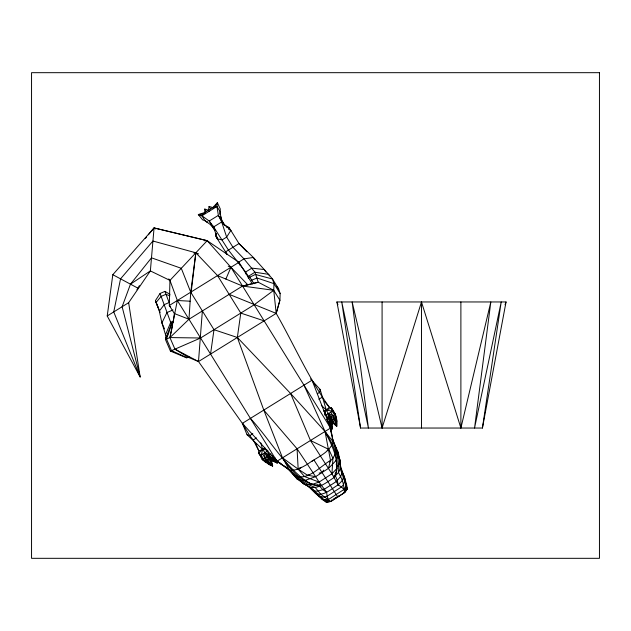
<?xml version="1.0" encoding="UTF-8"?>
<svg xmlns="http://www.w3.org/2000/svg" width="631" height="631" viewBox="0 0 631 631"><rect width="100%" height="100%" fill="white"/><g stroke="black" fill="none" stroke-linecap="round" stroke-linejoin="round"><path stroke-width="0.95" d="M245.609 273.846L245.625 272.016L228.446 250.089L213.649 226.931L209.216 221.031L201.92 215.786L198.347 214.532L204.736 212.552L212.773 207.567L217.387 202.732L220.266 208.932L220.109 214.595L220.195 212.844M168.722 278.894L169.952 280.401L177.343 300.49L169.944 337.577L174.937 349.164L198.497 361.555L242.367 423.362L247.044 434.727L262.662 449.375L264.949 452.679C263.711 458.516 266.337 464.787 272.655 465.986L271.117 460.472L267.962 456.947M330.297 417.406L332.466 422.447L336.725 426.28C337.908 419.426 335.424 413.337 331.52 408.06L329.398 407.287L324.634 401.631M205.398 213.625L204.736 212.552L204.807 209.074L208.482 210.226L209.153 211.298M332.056 438.498L338.161 452.198L339.857 459.873L340.306 468.825L347.334 488.891L344.802 492.44L330.747 501.495L326.464 502.331L322.181 499.429L308.993 487.077L296.846 478.811L286.9 467.587L284.423 466.001M252.4 283.974L238.968 262.299L207.189 240.687L169.952 280.401L169.305 305.475L174.385 313.552L188.969 319.247L242.549 286.04L258.245 282.238L273.744 290.315L279.904 300.253L276.197 313.394L198.497 361.555L188.109 357.217L174.937 349.164L170.441 351.096L165.448 339.517L171.648 323.119L173.249 322.433M329.193 501.385L326.464 502.331L326.337 501.677L322.062 498.774L322.181 499.429L330.747 501.495L344.802 492.44L343.95 489.498L341.497 486.943L338.145 484.908L331.945 473.794L332.931 458.295L335.755 453.137L336.213 448.957L335.668 447.387M310.515 378.931L320.122 389.437L326.282 409.945L328.23 413.455L329.137 417.627L332.111 423.756L332.009 429.048L330.502 425.799L329.153 417.194L333.034 415.758L335.487 413.904L336.725 426.28L332.466 422.447L331.267 423.149L330.187 421.019M338.161 452.198C337.096 458.966 339.541 465.67 338.461 472.501C341.418 477.722 344.005 483.378 343.95 489.498L328.42 499.507L324.334 499.965L311.099 487.637L303.132 483.535L298.384 478.992M214.848 207.023L217.387 202.732L216.922 206.487L218.365 215.36L224.447 225.172L229.021 227.483L238.983 243.558L253.378 257.472L268.538 274.327L272.497 279.012L278.657 288.951L280.156 293.596L279.904 300.253L276.197 313.394C294.062 344.573 308.409 378.087 329.398 407.287L324.192 411.68M345.804 491.028L346.458 483.796L340.661 466.672L339.857 459.873L338.618 456.331M198.497 361.555L202.362 310.949M309.427 486.793L308.993 487.077C318.545 489.624 326.826 482.037 334.28 477.43L334.438 475.656M336.047 419.583L336.307 417.146L335.637 418.172L330.612 420.483L328.428 422.399L328.467 424.135M261.494 457.349L258.655 453.224L258.907 450.976L255.587 443.341M191.225 291.885L195.847 252.786L152.931 241.026L120.553 278.847L113.746 311.919L140.153 376.991L128.645 302.691L150.367 270.92L154.059 227.933L207.189 240.687L230.93 267.284L247.928 284.96M336.007 460.37L337.68 456.599L333.176 441.874L325.028 431.47L290.591 393.476L237.343 337.475L213.988 329.697L190.736 292.192L181.294 268.309L151.487 257.827L130.475 284.171L122.122 306.729L140.153 376.991L107.223 315.965L112.815 274.698L154.059 227.933L207.189 240.687L204.286 240.711M173.517 319.799L174.385 313.552M210.549 354.078L213.988 329.697M193.922 253.007L195.847 252.786L217.529 275.581L240.782 313.094L237.343 337.475L263.797 410.079L282.499 457.822L289.503 470L301.05 480.199L308.291 484.624L315.216 487.479L320.879 494.318L330.747 501.495M482.423 428.039L501.211 301.957L474.544 428.039L490.831 301.957L460.89 428.039L421.484 301.957L382.086 428.039L352.137 301.957L368.425 428.039L341.757 301.957L360.546 428.039L482.423 428.039L506.046 301.957L336.922 301.957L360.546 428.039M335.313 455.953L335.755 453.137L332.363 444.106L325.028 431.47L303.992 385.17M208.482 210.226L209.09 206.416L212.773 207.567L216.922 206.487L219.959 211.393L221.686 221.946L226.655 237.106L232.965 247.289L243.968 258.876L254.948 272.229L258.245 282.238L242.549 286.04L217.529 275.581M344.802 492.44L346.056 485.973L343.95 489.498M334.272 475.498L334.28 477.43C338.768 470.166 336.867 461.143 335.755 453.137L334.761 451.733M172.547 325.304L169.944 337.577L165.448 339.517L168.643 332.332M330.557 427.786L332.009 429.048L331.725 425.073L332.111 423.756L333.31 423.046L334.185 419.023L333.034 415.758L330.502 412.13M227.089 254.34L215.479 235.876L216.07 233.47M272.276 459.707L271.117 460.472L272.655 465.986C268.143 463.351 262.149 461.655 260.477 456.016L261.25 455.101L262.662 449.375L260.753 442.852M266.96 462.405L264.657 461.553L267.284 460.488L268.767 458.863L267.883 455.164L264.87 458.003L262.117 459.376L269.216 463.974L272.442 460.733L277.23 462.996L276.741 461.135M271.101 453.926L266.7 456.371L268.767 458.863L270.376 457.159L268.964 458.082L266.7 456.371L264.949 452.679L269.492 454.983L273.799 460.977L275.621 459.029M250.404 418.385C268.987 438.608 282.988 463.73 305.199 480.404L315.642 476.642L328.42 468.415L330.502 460.417L325.028 431.47C331.835 445.289 341.048 461.876 334.28 477.43M336.449 422.305L334.185 419.023L330.762 416.673L329.137 417.627L329.824 420.309L329.153 417.194L331.283 419.457L333.31 423.046L335.25 423.015L336.449 422.305L336.804 421.003L334.659 414.812L332.048 411.223L331.52 408.06L323.75 411.01M215.479 235.876L216.204 233.454M324.657 414.89L326.282 409.945L321.297 405.331M172.011 322.962L166.529 339.052L171.514 350.631L186.965 357.706M505.052 304.734L506.046 301.957M333.176 441.874C329.453 453.224 316.257 457.42 307.612 464.179C302.052 467.169 296.136 471.191 289.503 470L276.97 461.253L242.367 423.362L312.029 380.193L330.557 428.039L333.176 441.874L330.557 428.039L230.93 267.284L228.233 266.164M166.063 338.681L165.519 334.714L170.804 322.157L173.344 321.061M225.874 279.068L230.93 267.284M136.927 289.795L139.38 285.63M332.829 411.562L333.215 410.939L331.52 408.06M214.792 230.023L209.216 221.031L218.365 215.36L221.686 221.946L230.843 230.433L226.655 237.106L222.136 239.906L217.301 238.826L213.649 226.931L204.957 220.692L202.622 219.872L198.347 214.532L203.324 214.169M159.927 312.542L155.415 300.624L160.053 293.486L164.928 291.388L170.047 294.322M323.719 470.103L322.031 472.524L319.12 473.069M329.366 462.034L332.931 458.295L328.814 449.414L310.468 440.493L290.591 393.476M145.264 238.573L146.518 237.051M148.403 234.771L154.059 227.933L155.731 228.927M206.156 221.552L207.67 222.309L204.957 220.692L201.92 215.786L204.736 212.552M336.157 460.456L328.42 468.415L331.945 473.794L319.081 482.084L312.029 484.442L305.199 480.404M310.641 488.149L315.681 493.576C324.208 496.471 331.346 488.686 338.145 484.908L337.325 480.372L335.424 475.845L338.461 472.501L340.306 468.825L340.661 466.672L340.227 466.956M331.945 473.794L337.017 468.352M326.613 419.528L329.137 417.627M343.359 493.071L347.334 488.891L346.458 483.796L345.914 483.409M338.145 484.908L342.341 480.491L343.343 477.675L343.816 475.451L341.805 470.947L341.947 473.51L340.598 476.555L336.197 481.603L324.429 489.183L318.016 491.099L314.688 491.076L312.416 489.877M259.483 454.233L258.655 453.224L264.752 447.576M333.42 499.034L339.241 495.721M345.859 490.129L347.334 488.891L346.782 488.504M330.502 460.417C320.572 465.986 306.011 483.125 293.502 474.551L291.254 471.625M130.475 284.171L150.367 270.92L169.952 280.401M252.826 433.647L249.766 435.65L247.044 434.727M265.154 448.27L258.907 450.976L253.236 440.004L256.431 437.914M258.655 453.224L261.25 455.101L267.915 450.739M264.949 452.679L268.278 455.345L270.178 457.94L272.868 456.828L271.985 455.377M299.788 468.107L298.179 469.148L282.499 457.822C291.214 470.86 302.967 484.222 319.515 486.099L322.843 489.703L326.637 492.322L327.103 496.211L328.42 499.507M327.197 450.455L328.814 449.414M201.92 215.786L216.922 206.487M212.261 225.937L212.813 225.59M213.649 226.931L221.686 221.946L222.696 223.587M107.223 315.965L128.645 302.691M238.392 262.33L243.968 258.876L253.378 257.472L254.869 259.869M174.937 349.164L200.587 338.003L254.175 304.797L273.744 290.315L273.996 283.658L272.497 279.012L255.342 274.453L249.844 277.143L248.283 276.362L245.625 272.016L251.887 268.136L264.318 269.547L265.856 272.016M190.144 301.208L177.343 300.49L276.97 461.253L330.557 428.039L331.37 433.749M317.369 393.673L319.736 392.285L320.122 389.437L319.373 389.39M318.805 399.257L322.094 397.325M325.17 415.245L333.215 410.939L334.32 413.195M329.169 425.846L331.725 425.073L325.967 414.788M301.508 467.24L298.179 469.148L304.56 476.579L319.081 482.084L326.637 492.322M311.501 461.498L314.001 460.062L337.774 496.968M172.997 309.947L166.97 312.534L161.907 322.883L165.519 334.714M189.008 356.83L186.61 357.864L170.441 351.096M251.714 280.156L257.085 278.011L273.996 283.658L280.156 293.596M286.9 467.587L298.668 479.56L304.923 484.3L308.291 484.624L312.187 483.559M263.797 410.079L297.067 448.799L298.179 469.148L307.494 475.23L309.435 474.875M334.69 413.952L335.487 413.904L335.511 416.208M200.587 338.003L169.944 337.577L188.969 319.247L190.736 292.192L195.847 252.786L198.544 253.899M312.029 484.442L321.424 485.712L319.672 484.9M242.549 286.04L273.744 290.315L276.197 313.394L229.156 294.338M262.662 449.375L266.96 449.99M226.442 227.105L229.021 227.483M306.122 480.372L301.05 480.199L296.846 478.811M318.623 496.597L324.184 497.11L327.103 496.211L341.497 486.943L343.516 484.655L345.354 479.379L343.469 474.938M307.494 475.23L315.642 476.642L319.081 482.084M333.31 423.046L332.072 419.631L331.283 419.457L330.762 416.673L328.23 413.455L328.278 418.55M326.282 409.945L332.048 411.223M262.748 454.115L264.87 458.003L267.284 460.488L271.275 461.498L268.964 458.082M298.7 477.004L300.53 477.517M240.782 313.094L264.137 320.871M318.915 484.821L321.424 485.712M329.043 501.826L324.334 499.965L326.464 502.331M169.905 295.892L166.008 294.291L161.126 296.396L156.054 302.509L159.943 312.124M328.23 413.455L333.034 415.758L335.637 418.172M303.132 483.535L306.003 484.971M262.117 459.376L263.49 460.07M273.633 457.238L275.171 458.043M112.815 274.698L138.213 288.32M317.101 484.789L319.515 486.099M289.503 470L276.97 461.253L280.18 463.091M228.548 229.092L230.843 230.433M276.97 461.253L282.767 464.944M274.398 461.119L277.23 462.996L276.197 459.36M269.839 464.1L272.655 465.986L267.284 460.488L266.7 456.371M269.674 456.552L268.278 455.345L274.99 460.196L277.23 462.996L272.442 460.733L270.178 457.94M295.158 476.192L296.531 477.154M296.46 477.06L293.257 473.707M198.347 214.532L199.885 215.723M267.883 455.164L269.752 456.655M243.732 424.537L242.367 423.362L249.766 435.65L253.236 440.004M329.91 427.14L332.009 429.048L331.583 425.68M265.872 461.411L263.293 459.037L261.25 455.101M315.358 493.048L318.505 495.942M328.641 414.693L330.762 416.673L332.072 419.631M329.918 421.524L332.111 423.756L330.281 420.995M170.63 306.855L169.305 305.475L238.968 262.299L239.961 265.075M246.847 251.769L238.983 243.558L225.441 251.95L227.121 254.332M268.767 458.863L271.275 461.498M309.206 482.628L310.476 484.072M276.851 286.608L278.657 288.951M210.912 224.967L214.753 230.11M297.067 448.799L315.642 476.642M328.42 468.415L310.468 440.493M327.071 420.246L330.502 425.799M272.868 456.828L274.99 460.196M267.15 451.236L269.492 454.983M269.476 275.842L268.538 274.327L254.948 272.229L248.283 276.362L248.338 278.239M212.773 207.567L213.436 208.648M209.09 206.416L210.628 208.893M249.844 277.143L253.954 283.769M204.807 209.074L206.337 211.551M270.786 457.869L272.442 460.733L271.425 457.775M267.284 460.488L269.216 463.974M335.432 447.624L336.473 449.572M224.447 225.172L221.142 218.634L221.505 219.209L220.669 216.441M336.725 426.28L334.185 419.023M336.134 464.148L337.309 466.782L338.721 465.023L339.825 461.821L338.09 454.17L332.923 439.862M155.415 300.624L158.704 308.669M164.502 328.917L161.907 322.883L159.304 311.083L164.241 304.647L169.116 302.549L164.928 291.388M160.053 293.486L171.387 324.342M340.393 467.066L341.521 470.174M336.922 301.957L337.916 304.734M346.056 484.261L346.348 485.957M267.725 462.689L267.891 463.714M331.851 499.752L331.922 500.446M330.557 428.039L330.802 430.728M217.151 237.075L217.301 238.826M335.227 473.116L335.424 475.845M339.857 459.873L340.054 464.684M460.89 301.957L460.89 428.039M421.484 301.957L421.484 428.039M382.086 301.957L382.086 428.039M261.202 455.953L260.477 456.016L259.901 454.746L261.202 455.953M599.45 72.683L31.55 72.683L31.55 558.317L599.45 558.317L599.45 72.683"/></g></svg>
